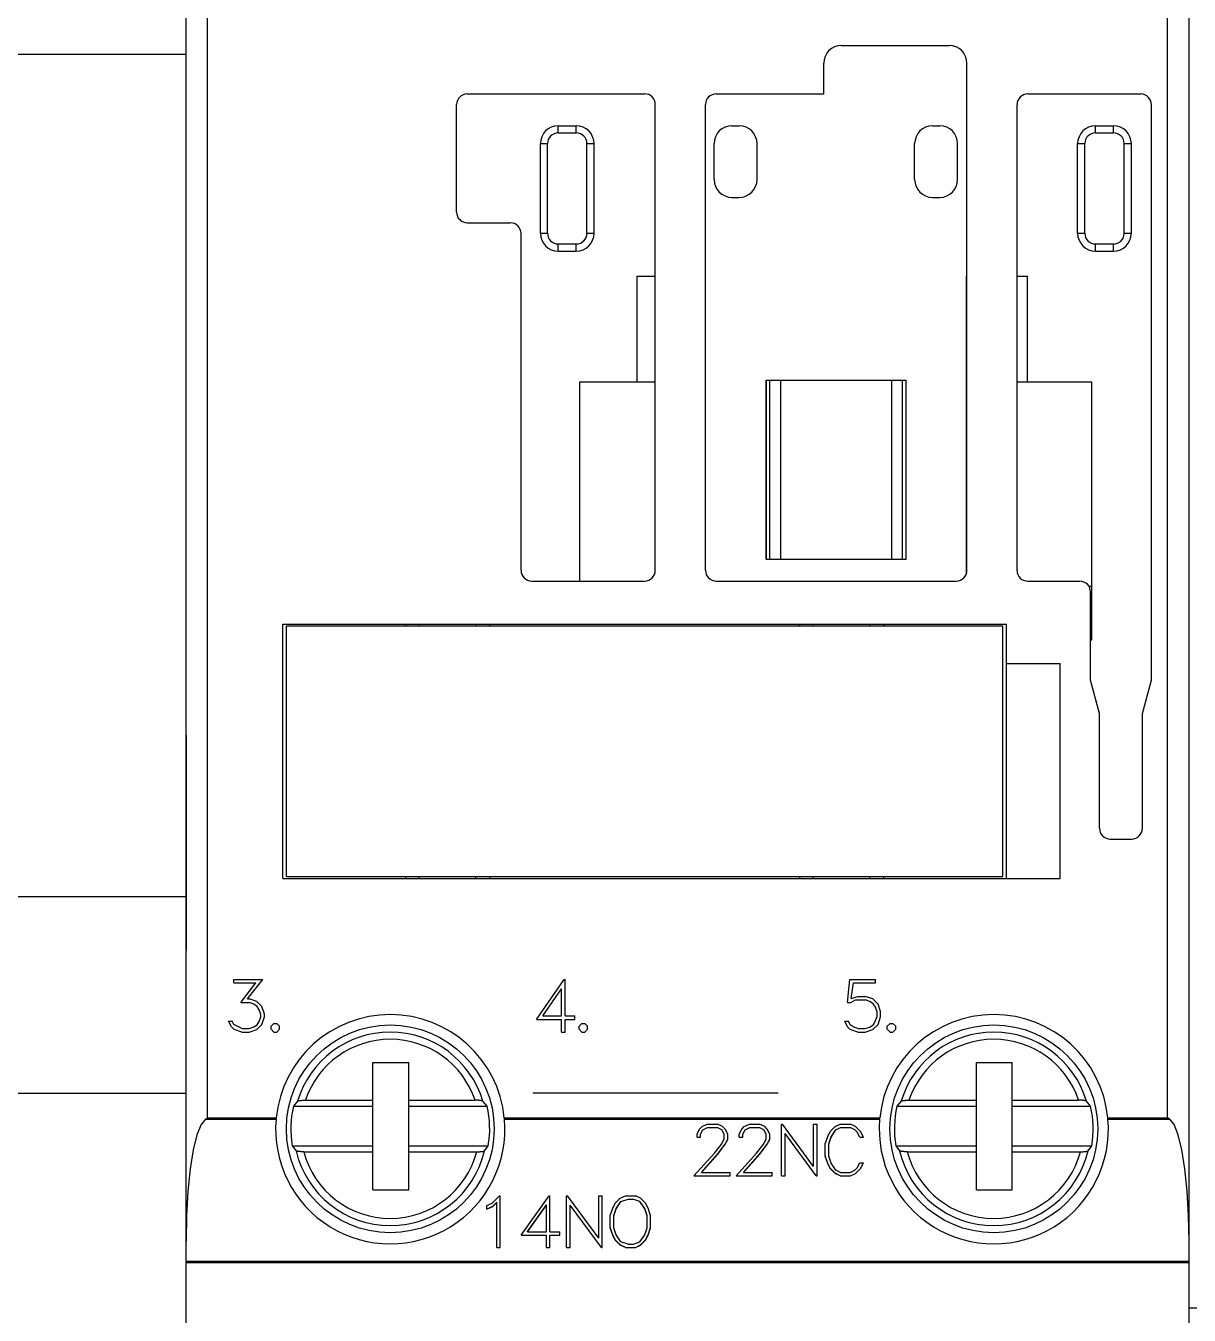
# Model space of a CAD drawing. Header units: millimetres. Extents: x -72 to 2978, y -1067 to 2817.
# Drawn here: x 1152.91 to 1185.39, y 1953.19 to 1989.19 of the extents above; entities that cross this region are included whole.
import ezdxf

# ---------------------------------------------------------------- set-up
doc = ezdxf.new("R2010")
doc.units = ezdxf.units.MM
doc.layers.add('10000_FRONT', color=7, linetype='Continuous')

msp = doc.modelspace()

# ---------------------------------------------------------------- linework, layer by layer
at = {"color": 6, "linetype": 'ByBlock'}
for p, q in [((1151.003, 1988.396), (1157.387, 1988.396)), ((1151.103, 1964.885), (1157.387, 1964.885)), ((1151.003, 1959.396), (1157.387, 1959.396))]:
    msp.add_line(p, q, dxfattribs=at)
for p, q in [((1157.387, 1969.385), (1157.387, 1963.385)), ((1173.912, 1959.396), (1167.063, 1959.396))]:
    msp.add_line(p, q)
at = {"layer": '10000_FRONT', "color": 7, "linetype": 'Continuous', "lineweight": 25}
for p, q in [((1185.387, 1950.086), (1185.387, 2004.686)), ((1157.387, 1949.906), (1157.387, 2003.886)), ((1157.987, 1958.701), (1157.987, 1996.07)), ((1184.787, 1958.701), (1184.787, 1996.07)), ((1175.687, 1988.638), (1178.687, 1988.638)), ((1175.187, 1987.286), (1175.187, 1988.138)), ((1179.187, 1973.986), (1179.187, 1988.138)), ((1165.237, 1987.285), (1170.187, 1987.286)), ((1172.187, 1987.286), (1175.187, 1987.286)), ((1180.887, 1987.283), (1184.037, 1987.283)), ((1164.937, 1983.986), (1164.937, 1986.985)), ((1170.487, 1973.986), (1170.487, 1986.986)), ((1171.887, 1973.986), (1171.887, 1986.986)), ((1180.587, 1973.983), (1180.587, 1986.983)), ((1184.337, 1970.919), (1184.337, 1986.983)), ((1167.777, 1986.396), (1168.277, 1986.396)), ((1167.777, 1986.196), (1167.777, 1986.396)), ((1168.277, 1986.196), (1168.277, 1986.396)), ((1172.627, 1986.396), (1172.827, 1986.396)), ((1178.227, 1986.396), (1178.427, 1986.396)), ((1182.777, 1986.396), (1183.277, 1986.396)), ((1182.777, 1986.196), (1182.777, 1986.396)), ((1183.277, 1986.196), (1183.277, 1986.396)), ((1167.777, 1986.196), (1168.277, 1986.196)), ((1182.777, 1986.196), (1183.277, 1986.196)), ((1167.277, 1985.896), (1167.477, 1985.896)), ((1167.277, 1983.396), (1167.277, 1985.896)), ((1167.477, 1983.396), (1167.477, 1985.896)), ((1168.577, 1985.896), (1168.777, 1985.896)), ((1168.577, 1983.396), (1168.577, 1985.896)), ((1168.777, 1983.396), (1168.777, 1985.896)), ((1172.127, 1984.896), (1172.127, 1985.896)), ((1173.327, 1984.896), (1173.327, 1985.896)), ((1177.727, 1984.896), (1177.727, 1985.896)), ((1178.927, 1984.896), (1178.927, 1985.896)), ((1182.277, 1985.896), (1182.477, 1985.896)), ((1182.277, 1983.396), (1182.277, 1985.896)), ((1182.477, 1983.396), (1182.477, 1985.896)), ((1183.577, 1985.896), (1183.777, 1985.896)), ((1183.577, 1983.396), (1183.577, 1985.896)), ((1183.777, 1983.396), (1183.777, 1985.896)), ((1172.627, 1984.396), (1172.827, 1984.396)), ((1178.227, 1984.396), (1178.427, 1984.396)), ((1165.237, 1983.686), (1166.437, 1983.686)), ((1166.737, 1973.986), (1166.737, 1983.386)), ((1167.277, 1983.396), (1167.477, 1983.396)), ((1168.577, 1983.396), (1168.777, 1983.396)), ((1182.277, 1983.396), (1182.477, 1983.396)), ((1183.577, 1983.396), (1183.777, 1983.396)), ((1167.777, 1983.096), (1168.277, 1983.096)), ((1167.777, 1982.896), (1167.777, 1983.096)), ((1167.777, 1982.896), (1168.277, 1982.896)), ((1168.277, 1982.896), (1168.277, 1983.096)), ((1182.777, 1983.096), (1183.277, 1983.096)), ((1182.777, 1982.896), (1182.777, 1983.096)), ((1182.777, 1982.896), (1183.277, 1982.896)), ((1183.277, 1982.896), (1183.277, 1983.096)), ((1169.977, 1982.196), (1170.487, 1982.196)), ((1169.977, 1979.246), (1169.977, 1982.196)), ((1179.177, 1982.196), (1179.187, 1982.196)), ((1179.177, 1973.909), (1179.177, 1982.196)), ((1180.587, 1982.196), (1180.877, 1982.196)), ((1180.877, 1979.246), (1180.877, 1982.196)), ((1168.377, 1979.246), (1170.487, 1979.246)), ((1168.377, 1973.686), (1168.377, 1979.246)), ((1173.584, 1979.296), (1177.488, 1979.296)), ((1173.584, 1974.296), (1173.584, 1979.296)), ((1173.587, 1974.296), (1173.587, 1979.296)), ((1173.687, 1974.296), (1173.687, 1979.296)), ((1173.987, 1974.296), (1173.987, 1979.296)), ((1177.087, 1974.296), (1177.087, 1979.296)), ((1177.387, 1974.296), (1177.387, 1979.296)), ((1177.487, 1974.296), (1177.487, 1979.296)), ((1177.488, 1974.296), (1177.488, 1979.296)), ((1179.177, 1979.246), (1179.187, 1979.246)), ((1180.587, 1979.246), (1180.877, 1979.246)), ((1180.877, 1979.246), (1182.677, 1979.246)), ((1182.677, 1972.046), (1182.677, 1979.246)), ((1173.584, 1974.296), (1177.488, 1974.296)), ((1167.037, 1973.686), (1170.187, 1973.686)), ((1172.187, 1973.686), (1178.887, 1973.686)), ((1180.887, 1973.683), (1182.337, 1973.683)), ((1182.59, 1973.546), (1182.677, 1973.546)), ((1182.637, 1970.919), (1182.637, 1973.383)), ((1160.087, 1972.486), (1180.287, 1972.486)), ((1160.087, 1965.386), (1160.087, 1972.486)), ((1160.187, 1972.436), (1180.187, 1972.436)), ((1160.187, 1965.436), (1160.187, 1972.436)), ((1163.895, 1972.436), (1163.895, 1972.486)), ((1165.479, 1972.436), (1165.479, 1972.486)), ((1174.895, 1972.436), (1174.895, 1972.486)), ((1176.479, 1972.436), (1176.479, 1972.486)), ((1180.187, 1965.436), (1180.187, 1972.436)), ((1180.287, 1965.386), (1180.287, 1972.486)), ((1182.637, 1972.046), (1182.677, 1972.046)), ((1180.287, 1971.386), (1181.787, 1971.386)), ((1181.787, 1965.386), (1181.787, 1971.386)), ((1182.887, 1969.986), (1182.637, 1970.919)), ((1184.087, 1969.986), (1184.337, 1970.919)), ((1182.887, 1966.786), (1182.887, 1969.986)), ((1184.087, 1966.786), (1184.087, 1969.986)), ((1183.187, 1966.486), (1183.787, 1966.486)), ((1160.087, 1965.386), (1181.787, 1965.386)), ((1160.187, 1965.436), (1180.187, 1965.436)), ((1163.895, 1965.386), (1163.895, 1965.436)), ((1165.479, 1965.386), (1165.479, 1965.436)), ((1174.895, 1965.386), (1174.895, 1965.436)), ((1176.479, 1965.386), (1176.479, 1965.436)), ((1158.72, 1962.569), (1159.528, 1962.569)), ((1158.72, 1962.471), (1158.72, 1962.569)), ((1158.72, 1962.471), (1159.336, 1962.471)), ((1158.911, 1961.921), (1159.336, 1962.471)), ((1159.097, 1962.021), (1159.528, 1962.569)), ((1167.166, 1961.449), (1167.944, 1962.569)), ((1167.344, 1961.547), (1167.869, 1962.303)), ((1167.869, 1961.547), (1167.869, 1962.303)), ((1167.944, 1962.569), (1167.967, 1962.569)), ((1167.967, 1961.547), (1167.967, 1962.569)), ((1175.851, 1961.926), (1175.922, 1962.569)), ((1175.922, 1962.569), (1176.638, 1962.569)), ((1175.956, 1962.032), (1176.019, 1962.471)), ((1176.019, 1962.471), (1176.638, 1962.471)), ((1176.638, 1962.471), (1176.638, 1962.569)), ((1158.911, 1961.921), (1159.146, 1961.921)), ((1159.097, 1962.021), (1159.15, 1962.021)), ((1159.277, 1961.876), (1159.146, 1961.921)), ((1159.362, 1961.95), (1159.15, 1962.021)), ((1159.505, 1961.807), (1159.362, 1961.95)), ((1175.851, 1961.926), (1175.941, 1961.926)), ((1175.941, 1961.926), (1176.077, 1961.995)), ((1175.956, 1962.032), (1176.141, 1962.093)), ((1176.077, 1961.995), (1176.346, 1961.995)), ((1176.141, 1962.093), (1176.35, 1962.093)), ((1176.477, 1961.949), (1176.346, 1961.995)), ((1176.562, 1962.023), (1176.35, 1962.093)), ((1176.569, 1961.888), (1176.477, 1961.949)), ((1176.705, 1961.879), (1176.562, 1962.023)), ((1159.369, 1961.815), (1159.277, 1961.876)), ((1159.431, 1961.722), (1159.369, 1961.815)), ((1159.476, 1961.591), (1159.431, 1961.722)), ((1159.476, 1961.527), (1159.476, 1961.591)), ((1159.575, 1961.596), (1159.505, 1961.807)), ((1159.575, 1961.523), (1159.575, 1961.596)), ((1167.344, 1961.547), (1167.869, 1961.547)), ((1167.967, 1961.547), (1168.242, 1961.547)), ((1168.242, 1961.449), (1168.242, 1961.547)), ((1176.631, 1961.795), (1176.569, 1961.888)), ((1176.676, 1961.663), (1176.631, 1961.795)), ((1176.676, 1961.529), (1176.676, 1961.663)), ((1176.775, 1961.667), (1176.705, 1961.879)), ((1176.775, 1961.524), (1176.775, 1961.667)), ((1158.654, 1961.241), (1158.574, 1961.402)), ((1158.574, 1961.402), (1158.677, 1961.402)), ((1158.729, 1961.168), (1158.654, 1961.241)), ((1158.724, 1961.307), (1158.677, 1961.402)), ((1158.946, 1961.197), (1158.724, 1961.307)), ((1158.946, 1961.197), (1159.146, 1961.197)), ((1159.146, 1961.197), (1159.277, 1961.243)), ((1159.277, 1961.243), (1159.369, 1961.303)), ((1159.362, 1961.169), (1159.505, 1961.312)), ((1159.369, 1961.303), (1159.431, 1961.395)), ((1159.431, 1961.395), (1159.476, 1961.527)), ((1159.505, 1961.312), (1159.575, 1961.523)), ((1159.76, 1961.258), (1159.839, 1961.337)), ((1159.76, 1961.177), (1159.76, 1961.258)), ((1159.839, 1961.337), (1159.919, 1961.337)), ((1159.998, 1961.258), (1159.919, 1961.337)), ((1159.998, 1961.177), (1159.998, 1961.258)), ((1167.166, 1961.449), (1167.869, 1961.449)), ((1167.869, 1961.099), (1167.869, 1961.449)), ((1167.967, 1961.449), (1168.242, 1961.449)), ((1167.967, 1961.099), (1167.967, 1961.449)), ((1168.36, 1961.258), (1168.439, 1961.337)), ((1168.36, 1961.177), (1168.36, 1961.258)), ((1168.439, 1961.337), (1168.519, 1961.337)), ((1168.598, 1961.258), (1168.519, 1961.337)), ((1168.598, 1961.177), (1168.598, 1961.258)), ((1175.854, 1961.241), (1175.774, 1961.402)), ((1175.774, 1961.402), (1175.877, 1961.402)), ((1175.929, 1961.168), (1175.854, 1961.241)), ((1175.931, 1961.295), (1175.877, 1961.402)), ((1176.013, 1961.243), (1175.931, 1961.295)), ((1176.144, 1961.197), (1176.013, 1961.243)), ((1176.144, 1961.197), (1176.346, 1961.197)), ((1176.346, 1961.197), (1176.472, 1961.238)), ((1176.472, 1961.238), (1176.577, 1961.313)), ((1176.562, 1961.17), (1176.705, 1961.313)), ((1176.577, 1961.313), (1176.616, 1961.373)), ((1176.616, 1961.373), (1176.676, 1961.529)), ((1176.705, 1961.313), (1176.775, 1961.524)), ((1176.96, 1961.258), (1177.039, 1961.337)), ((1176.96, 1961.177), (1176.96, 1961.258)), ((1177.039, 1961.337), (1177.119, 1961.337)), ((1177.198, 1961.258), (1177.119, 1961.337)), ((1177.198, 1961.177), (1177.198, 1961.258)), ((1158.941, 1961.099), (1158.729, 1961.168)), ((1158.941, 1961.099), (1159.15, 1961.099)), ((1159.15, 1961.099), (1159.362, 1961.169)), ((1159.839, 1961.099), (1159.76, 1961.177)), ((1159.839, 1961.099), (1159.919, 1961.099)), ((1159.919, 1961.099), (1159.998, 1961.177)), ((1167.869, 1961.099), (1167.967, 1961.099)), ((1168.439, 1961.099), (1168.36, 1961.177)), ((1168.439, 1961.099), (1168.519, 1961.099)), ((1168.519, 1961.099), (1168.598, 1961.177)), ((1176.141, 1961.099), (1175.929, 1961.168)), ((1176.141, 1961.099), (1176.35, 1961.099)), ((1176.35, 1961.099), (1176.562, 1961.17)), ((1177.039, 1961.099), (1176.96, 1961.177)), ((1177.039, 1961.099), (1177.119, 1961.099)), ((1177.119, 1961.099), (1177.198, 1961.177)), ((1162.602, 1960.246), (1163.602, 1960.246)), ((1162.602, 1959.196), (1162.602, 1960.246)), ((1163.602, 1959.196), (1163.602, 1960.246)), ((1179.452, 1960.246), (1180.452, 1960.246)), ((1179.452, 1959.196), (1179.452, 1960.246)), ((1180.452, 1959.196), (1180.452, 1960.246)), ((1160.5, 1959.167), (1160.384, 1959.026)), ((1160.5, 1959.167), (1160.503, 1959.169)), ((1160.503, 1959.169), (1160.507, 1959.172)), ((1160.507, 1959.172), (1160.512, 1959.174)), ((1160.512, 1959.174), (1160.519, 1959.177)), ((1160.519, 1959.177), (1160.526, 1959.179)), ((1160.526, 1959.179), (1160.535, 1959.181)), ((1160.535, 1959.181), (1160.545, 1959.183)), ((1160.545, 1959.183), (1160.556, 1959.185)), ((1160.556, 1959.185), (1160.568, 1959.187)), ((1160.568, 1959.187), (1160.58, 1959.188)), ((1160.58, 1959.188), (1160.594, 1959.19)), ((1160.594, 1959.19), (1160.608, 1959.191)), ((1160.608, 1959.191), (1160.623, 1959.192)), ((1160.623, 1959.192), (1160.638, 1959.193)), ((1160.638, 1959.193), (1160.653, 1959.194)), ((1160.653, 1959.194), (1160.669, 1959.195)), ((1160.669, 1959.195), (1160.686, 1959.195)), ((1160.686, 1959.195), (1160.703, 1959.195)), ((1160.703, 1959.195), (1160.719, 1959.196)), ((1160.719, 1959.196), (1162.602, 1959.196)), ((1162.602, 1959.026), (1162.602, 1959.196)), ((1163.602, 1959.196), (1165.456, 1959.196)), ((1163.602, 1959.026), (1163.602, 1959.196)), ((1165.469, 1959.196), (1165.456, 1959.196)), ((1165.483, 1959.195), (1165.469, 1959.196)), ((1165.497, 1959.195), (1165.483, 1959.195)), ((1165.51, 1959.195), (1165.497, 1959.195)), ((1165.524, 1959.194), (1165.51, 1959.195)), ((1165.536, 1959.193), (1165.524, 1959.194)), ((1165.548, 1959.192), (1165.536, 1959.193)), ((1165.561, 1959.192), (1165.548, 1959.192)), ((1165.573, 1959.19), (1165.561, 1959.192)), ((1165.585, 1959.189), (1165.573, 1959.19)), ((1165.596, 1959.188), (1165.585, 1959.189)), ((1165.606, 1959.187), (1165.596, 1959.188)), ((1165.615, 1959.185), (1165.606, 1959.187)), ((1165.625, 1959.184), (1165.615, 1959.185)), ((1165.633, 1959.182), (1165.625, 1959.184)), ((1165.642, 1959.18), (1165.633, 1959.182)), ((1165.649, 1959.179), (1165.642, 1959.18)), ((1165.655, 1959.177), (1165.649, 1959.179)), ((1165.661, 1959.175), (1165.655, 1959.177)), ((1165.665, 1959.173), (1165.661, 1959.175)), ((1165.669, 1959.171), (1165.665, 1959.173)), ((1165.673, 1959.169), (1165.669, 1959.171)), ((1165.675, 1959.167), (1165.673, 1959.169)), ((1165.791, 1959.026), (1165.675, 1959.167)), ((1177.35, 1959.167), (1177.234, 1959.026)), ((1177.35, 1959.167), (1177.353, 1959.169)), ((1177.353, 1959.169), (1177.357, 1959.172)), ((1177.357, 1959.172), (1177.362, 1959.174)), ((1177.362, 1959.174), (1177.369, 1959.177)), ((1177.369, 1959.177), (1177.376, 1959.179)), ((1177.376, 1959.179), (1177.385, 1959.181)), ((1177.385, 1959.181), (1177.395, 1959.183)), ((1177.395, 1959.183), (1177.406, 1959.185)), ((1177.406, 1959.185), (1177.418, 1959.187)), ((1177.418, 1959.187), (1177.43, 1959.188)), ((1177.43, 1959.188), (1177.444, 1959.19)), ((1177.444, 1959.19), (1177.458, 1959.191)), ((1177.458, 1959.191), (1177.473, 1959.192)), ((1177.473, 1959.192), (1177.488, 1959.193)), ((1177.488, 1959.193), (1177.503, 1959.194)), ((1177.503, 1959.194), (1177.519, 1959.195)), ((1177.519, 1959.195), (1177.536, 1959.195)), ((1177.536, 1959.195), (1177.553, 1959.195)), ((1177.553, 1959.195), (1177.569, 1959.196)), ((1177.569, 1959.196), (1179.452, 1959.196)), ((1179.452, 1959.026), (1179.452, 1959.196)), ((1180.452, 1959.196), (1182.306, 1959.196)), ((1180.452, 1959.026), (1180.452, 1959.196)), ((1182.319, 1959.196), (1182.306, 1959.196)), ((1182.333, 1959.195), (1182.319, 1959.196)), ((1182.347, 1959.195), (1182.333, 1959.195)), ((1182.36, 1959.195), (1182.347, 1959.195)), ((1182.374, 1959.194), (1182.36, 1959.195)), ((1182.386, 1959.193), (1182.374, 1959.194)), ((1182.398, 1959.192), (1182.386, 1959.193)), ((1182.411, 1959.192), (1182.398, 1959.192)), ((1182.423, 1959.19), (1182.411, 1959.192)), ((1182.435, 1959.189), (1182.423, 1959.19)), ((1182.446, 1959.188), (1182.435, 1959.189)), ((1182.456, 1959.187), (1182.446, 1959.188)), ((1182.465, 1959.185), (1182.456, 1959.187)), ((1182.475, 1959.184), (1182.465, 1959.185)), ((1182.483, 1959.182), (1182.475, 1959.184)), ((1182.492, 1959.18), (1182.483, 1959.182)), ((1182.499, 1959.179), (1182.492, 1959.18)), ((1182.505, 1959.177), (1182.499, 1959.179)), ((1182.511, 1959.175), (1182.505, 1959.177)), ((1182.515, 1959.173), (1182.511, 1959.175)), ((1182.519, 1959.171), (1182.515, 1959.173)), ((1182.523, 1959.169), (1182.519, 1959.171)), ((1182.525, 1959.167), (1182.523, 1959.169)), ((1182.641, 1959.026), (1182.525, 1959.167)), ((1157.927, 1958.667), (1157.936, 1958.672)), ((1157.927, 1958.667), (1159.9, 1958.667)), ((1157.936, 1958.672), (1157.945, 1958.677)), ((1157.945, 1958.677), (1157.953, 1958.682)), ((1157.953, 1958.682), (1157.962, 1958.687)), ((1157.962, 1958.687), (1157.97, 1958.692)), ((1157.97, 1958.692), (1157.979, 1958.697)), ((1157.979, 1958.697), (1157.987, 1958.701)), ((1157.987, 1958.701), (1159.903, 1958.701)), ((1159.9, 1958.672), (1159.901, 1958.677)), ((1159.9, 1958.667), (1159.9, 1958.672)), ((1159.901, 1958.682), (1159.902, 1958.687)), ((1159.901, 1958.677), (1159.901, 1958.682)), ((1159.902, 1958.692), (1159.903, 1958.697)), ((1159.902, 1958.687), (1159.902, 1958.692)), ((1159.903, 1958.697), (1159.903, 1958.701)), ((1160.384, 1959.026), (1162.602, 1959.026)), ((1162.602, 1957.926), (1162.602, 1959.026)), ((1163.602, 1959.026), (1165.791, 1959.026)), ((1163.602, 1957.926), (1163.602, 1959.026)), ((1166.272, 1958.697), (1166.272, 1958.701)), ((1166.272, 1958.701), (1176.753, 1958.701)), ((1166.273, 1958.692), (1166.272, 1958.697)), ((1166.273, 1958.687), (1166.273, 1958.692)), ((1166.274, 1958.682), (1166.273, 1958.687)), ((1166.274, 1958.677), (1166.274, 1958.682)), ((1166.275, 1958.672), (1166.274, 1958.677)), ((1166.275, 1958.667), (1166.275, 1958.672)), ((1166.275, 1958.667), (1176.75, 1958.667)), ((1176.75, 1958.672), (1176.751, 1958.677)), ((1176.75, 1958.667), (1176.75, 1958.672)), ((1176.751, 1958.682), (1176.752, 1958.687)), ((1176.751, 1958.677), (1176.751, 1958.682)), ((1176.752, 1958.692), (1176.753, 1958.697)), ((1176.752, 1958.687), (1176.752, 1958.692)), ((1176.753, 1958.697), (1176.753, 1958.701)), ((1177.234, 1959.026), (1179.452, 1959.026)), ((1179.452, 1957.926), (1179.452, 1959.026)), ((1180.452, 1959.026), (1182.641, 1959.026)), ((1180.452, 1957.926), (1180.452, 1959.026)), ((1183.122, 1958.697), (1183.122, 1958.701)), ((1183.122, 1958.701), (1184.787, 1958.701)), ((1183.123, 1958.692), (1183.122, 1958.697)), ((1183.123, 1958.687), (1183.123, 1958.692)), ((1183.124, 1958.682), (1183.123, 1958.687)), ((1183.124, 1958.677), (1183.124, 1958.682)), ((1183.125, 1958.672), (1183.124, 1958.677)), ((1183.125, 1958.667), (1183.125, 1958.672)), ((1183.125, 1958.667), (1184.847, 1958.667)), ((1184.796, 1958.697), (1184.787, 1958.701)), ((1184.804, 1958.692), (1184.796, 1958.697)), ((1184.813, 1958.687), (1184.804, 1958.692)), ((1184.821, 1958.682), (1184.813, 1958.687)), ((1184.83, 1958.677), (1184.821, 1958.682)), ((1184.839, 1958.672), (1184.83, 1958.677)), ((1184.847, 1958.667), (1184.839, 1958.672)), ((1171.652, 1958.247), (1171.722, 1958.389)), ((1171.722, 1958.389), (1171.795, 1958.459)), ((1171.752, 1958.245), (1171.817, 1958.372)), ((1171.752, 1958.24), (1171.817, 1958.367)), ((1171.795, 1958.459), (1171.939, 1958.528)), ((1171.817, 1958.372), (1171.946, 1958.437)), ((1171.817, 1958.367), (1171.946, 1958.431)), ((1171.817, 1958.367), (1171.817, 1958.372)), ((1171.939, 1958.528), (1172.221, 1958.528)), ((1171.946, 1958.437), (1172.212, 1958.437)), ((1171.946, 1958.431), (1171.946, 1958.437)), ((1171.946, 1958.431), (1172.212, 1958.431)), ((1172.342, 1958.373), (1172.212, 1958.437)), ((1172.212, 1958.431), (1172.212, 1958.437)), ((1172.342, 1958.367), (1172.212, 1958.431)), ((1172.364, 1958.458), (1172.221, 1958.528)), ((1172.407, 1958.245), (1172.342, 1958.373)), ((1172.342, 1958.367), (1172.342, 1958.373)), ((1172.407, 1958.24), (1172.342, 1958.367)), ((1172.436, 1958.387), (1172.364, 1958.458)), ((1172.507, 1958.246), (1172.436, 1958.387)), ((1172.83, 1958.247), (1172.9, 1958.389)), ((1172.9, 1958.389), (1172.972, 1958.459)), ((1172.929, 1958.245), (1172.994, 1958.372)), ((1172.929, 1958.24), (1172.994, 1958.367)), ((1172.972, 1958.459), (1173.116, 1958.528)), ((1172.994, 1958.372), (1173.124, 1958.437)), ((1172.994, 1958.367), (1173.124, 1958.431)), ((1172.994, 1958.367), (1172.994, 1958.372)), ((1173.116, 1958.528), (1173.398, 1958.528)), ((1173.124, 1958.437), (1173.39, 1958.437)), ((1173.124, 1958.431), (1173.124, 1958.437)), ((1173.124, 1958.431), (1173.39, 1958.431)), ((1173.52, 1958.373), (1173.39, 1958.437)), ((1173.39, 1958.431), (1173.39, 1958.437)), ((1173.52, 1958.367), (1173.39, 1958.431)), ((1173.541, 1958.458), (1173.398, 1958.528)), ((1173.584, 1958.245), (1173.52, 1958.373)), ((1173.52, 1958.367), (1173.52, 1958.373)), ((1173.584, 1958.24), (1173.52, 1958.367)), ((1173.614, 1958.387), (1173.541, 1958.458)), ((1173.684, 1958.246), (1173.614, 1958.387)), ((1174.011, 1958.528), (1174.034, 1958.528)), ((1174.011, 1957.08), (1174.011, 1958.528)), ((1174.906, 1957.344), (1174.034, 1958.528)), ((1174.906, 1958.528), (1175.004, 1958.528)), ((1174.906, 1957.344), (1174.906, 1958.528)), ((1175.004, 1957.08), (1175.004, 1958.528)), ((1175.3, 1958.18), (1175.367, 1958.319)), ((1175.367, 1958.319), (1175.509, 1958.458)), ((1175.395, 1958.173), (1175.528, 1958.372)), ((1175.395, 1958.168), (1175.528, 1958.367)), ((1175.509, 1958.458), (1175.651, 1958.528)), ((1175.528, 1958.372), (1175.66, 1958.437)), ((1175.528, 1958.367), (1175.66, 1958.431)), ((1175.528, 1958.367), (1175.528, 1958.372)), ((1175.651, 1958.528), (1175.934, 1958.528)), ((1175.66, 1958.437), (1175.926, 1958.437)), ((1175.66, 1958.431), (1175.66, 1958.437)), ((1175.66, 1958.431), (1175.926, 1958.431)), ((1176.057, 1958.371), (1175.926, 1958.437)), ((1175.926, 1958.431), (1175.926, 1958.437)), ((1176.057, 1958.365), (1175.926, 1958.431)), ((1176.077, 1958.459), (1175.934, 1958.528)), ((1176.122, 1958.307), (1176.057, 1958.371)), ((1176.057, 1958.365), (1176.057, 1958.371)), ((1176.122, 1958.301), (1176.057, 1958.365)), ((1176.218, 1958.321), (1176.077, 1958.459)), ((1176.298, 1958.16), (1176.218, 1958.321)), ((1171.652, 1958.16), (1171.652, 1958.247)), ((1171.652, 1958.166), (1171.752, 1958.166)), ((1171.652, 1958.16), (1171.752, 1958.16)), ((1171.752, 1958.16), (1171.752, 1958.245)), ((1172.137, 1957.713), (1172.341, 1957.98)), ((1172.229, 1957.697), (1172.436, 1957.97)), ((1172.229, 1957.691), (1172.436, 1957.964)), ((1172.341, 1957.98), (1172.407, 1958.113)), ((1172.407, 1958.113), (1172.407, 1958.245)), ((1172.436, 1957.97), (1172.507, 1958.108)), ((1172.436, 1957.964), (1172.507, 1958.102)), ((1172.436, 1957.964), (1172.436, 1957.97)), ((1172.507, 1958.102), (1172.507, 1958.246)), ((1172.83, 1958.16), (1172.83, 1958.247)), ((1172.83, 1958.166), (1172.929, 1958.166)), ((1172.83, 1958.16), (1172.929, 1958.16)), ((1172.929, 1958.16), (1172.929, 1958.245)), ((1173.314, 1957.713), (1173.518, 1957.98)), ((1173.406, 1957.697), (1173.614, 1957.97)), ((1173.406, 1957.691), (1173.614, 1957.964)), ((1173.518, 1957.98), (1173.584, 1958.113)), ((1173.584, 1958.113), (1173.584, 1958.245)), ((1173.614, 1957.97), (1173.684, 1958.108)), ((1173.614, 1957.964), (1173.684, 1958.102)), ((1173.614, 1957.964), (1173.614, 1957.97)), ((1173.684, 1958.102), (1173.684, 1958.246)), ((1174.98, 1957.085), (1174.109, 1958.268)), ((1174.109, 1957.08), (1174.109, 1958.268)), ((1174.98, 1957.08), (1174.109, 1958.263)), ((1175.23, 1957.974), (1175.3, 1958.18)), ((1175.23, 1957.633), (1175.23, 1957.974)), ((1175.328, 1957.976), (1175.395, 1958.173)), ((1175.328, 1957.971), (1175.395, 1958.168)), ((1175.328, 1957.637), (1175.328, 1957.976)), ((1175.395, 1958.168), (1175.395, 1958.173)), ((1176.195, 1958.166), (1176.122, 1958.307)), ((1176.122, 1958.301), (1176.122, 1958.307)), ((1176.195, 1958.16), (1176.122, 1958.301)), ((1176.195, 1958.166), (1176.295, 1958.166)), ((1176.195, 1958.16), (1176.195, 1958.166)), ((1176.195, 1958.16), (1176.298, 1958.16)), ((1160.352, 1957.926), (1162.602, 1957.926)), ((1160.352, 1957.926), (1160.457, 1957.784)), ((1160.46, 1957.782), (1160.458, 1957.784)), ((1160.463, 1957.78), (1160.46, 1957.782)), ((1160.466, 1957.778), (1160.463, 1957.78)), ((1160.471, 1957.776), (1160.466, 1957.778)), ((1160.476, 1957.774), (1160.471, 1957.776)), ((1160.482, 1957.773), (1160.476, 1957.774)), ((1160.489, 1957.771), (1160.482, 1957.773)), ((1160.497, 1957.769), (1160.489, 1957.771)), ((1160.505, 1957.767), (1160.497, 1957.769)), ((1160.514, 1957.766), (1160.505, 1957.767)), ((1160.523, 1957.764), (1160.514, 1957.766)), ((1160.533, 1957.763), (1160.523, 1957.764)), ((1160.544, 1957.762), (1160.533, 1957.763)), ((1160.556, 1957.761), (1160.544, 1957.762)), ((1160.568, 1957.76), (1160.556, 1957.761)), ((1160.58, 1957.759), (1160.568, 1957.76)), ((1160.592, 1957.758), (1160.58, 1957.759)), ((1160.604, 1957.757), (1160.592, 1957.758)), ((1160.617, 1957.757), (1160.604, 1957.757)), ((1160.63, 1957.756), (1160.617, 1957.757)), ((1160.644, 1957.756), (1160.63, 1957.756)), ((1160.658, 1957.756), (1160.644, 1957.756)), ((1160.671, 1957.756), (1160.658, 1957.756)), ((1160.671, 1957.756), (1162.602, 1957.756)), ((1162.602, 1957.756), (1162.602, 1957.926)), ((1162.602, 1956.696), (1162.602, 1957.756)), ((1163.602, 1957.926), (1165.823, 1957.926)), ((1163.602, 1957.756), (1163.602, 1957.926)), ((1163.602, 1957.756), (1165.504, 1957.756)), ((1163.602, 1956.696), (1163.602, 1957.756)), ((1165.504, 1957.756), (1165.52, 1957.756)), ((1165.52, 1957.756), (1165.536, 1957.756)), ((1165.536, 1957.756), (1165.553, 1957.756)), ((1165.553, 1957.756), (1165.569, 1957.757)), ((1165.569, 1957.757), (1165.584, 1957.758)), ((1165.584, 1957.758), (1165.598, 1957.759)), ((1165.598, 1957.759), (1165.613, 1957.76)), ((1165.613, 1957.76), (1165.627, 1957.762)), ((1165.627, 1957.762), (1165.64, 1957.763)), ((1165.64, 1957.763), (1165.652, 1957.765)), ((1165.652, 1957.765), (1165.663, 1957.766)), ((1165.663, 1957.766), (1165.674, 1957.768)), ((1165.674, 1957.768), (1165.684, 1957.77)), ((1165.684, 1957.77), (1165.692, 1957.773)), ((1165.692, 1957.773), (1165.7, 1957.775)), ((1165.7, 1957.775), (1165.706, 1957.777)), ((1165.706, 1957.777), (1165.711, 1957.779)), ((1165.711, 1957.779), (1165.715, 1957.782)), ((1165.715, 1957.782), (1165.717, 1957.784)), ((1165.717, 1957.784), (1165.823, 1957.926)), ((1171.564, 1957.08), (1172.137, 1957.713)), ((1171.772, 1957.182), (1172.229, 1957.697)), ((1171.772, 1957.176), (1172.229, 1957.691)), ((1172.229, 1957.691), (1172.229, 1957.697)), ((1172.742, 1957.08), (1173.314, 1957.713)), ((1172.949, 1957.182), (1173.406, 1957.697)), ((1172.949, 1957.176), (1173.406, 1957.691)), ((1173.406, 1957.691), (1173.406, 1957.697)), ((1175.3, 1957.433), (1175.23, 1957.639)), ((1175.3, 1957.427), (1175.23, 1957.633)), ((1175.395, 1957.439), (1175.328, 1957.637)), ((1177.202, 1957.926), (1179.452, 1957.926)), ((1177.202, 1957.926), (1177.307, 1957.784)), ((1177.31, 1957.782), (1177.308, 1957.784)), ((1177.313, 1957.78), (1177.31, 1957.782)), ((1177.316, 1957.778), (1177.313, 1957.78)), ((1177.321, 1957.776), (1177.316, 1957.778)), ((1177.326, 1957.774), (1177.321, 1957.776)), ((1177.332, 1957.773), (1177.326, 1957.774)), ((1177.339, 1957.771), (1177.332, 1957.773)), ((1177.347, 1957.769), (1177.339, 1957.771)), ((1177.355, 1957.767), (1177.347, 1957.769)), ((1177.364, 1957.766), (1177.355, 1957.767)), ((1177.373, 1957.764), (1177.364, 1957.766)), ((1177.383, 1957.763), (1177.373, 1957.764)), ((1177.394, 1957.762), (1177.383, 1957.763)), ((1177.406, 1957.761), (1177.394, 1957.762)), ((1177.418, 1957.76), (1177.406, 1957.761)), ((1177.43, 1957.759), (1177.418, 1957.76)), ((1177.442, 1957.758), (1177.43, 1957.759)), ((1177.454, 1957.757), (1177.442, 1957.758)), ((1177.467, 1957.757), (1177.454, 1957.757)), ((1177.48, 1957.756), (1177.467, 1957.757)), ((1177.494, 1957.756), (1177.48, 1957.756)), ((1177.508, 1957.756), (1177.494, 1957.756)), ((1177.521, 1957.756), (1177.508, 1957.756)), ((1177.521, 1957.756), (1179.452, 1957.756)), ((1179.452, 1957.756), (1179.452, 1957.926)), ((1179.452, 1956.696), (1179.452, 1957.756)), ((1180.452, 1957.926), (1182.673, 1957.926)), ((1180.452, 1957.756), (1180.452, 1957.926)), ((1180.452, 1957.756), (1182.354, 1957.756)), ((1180.452, 1956.696), (1180.452, 1957.756)), ((1182.354, 1957.756), (1182.37, 1957.756)), ((1182.37, 1957.756), (1182.386, 1957.756)), ((1182.386, 1957.756), (1182.403, 1957.756)), ((1182.403, 1957.756), (1182.419, 1957.757)), ((1182.419, 1957.757), (1182.434, 1957.758)), ((1182.434, 1957.758), (1182.448, 1957.759)), ((1182.448, 1957.759), (1182.463, 1957.76)), ((1182.463, 1957.76), (1182.477, 1957.762)), ((1182.477, 1957.762), (1182.49, 1957.763)), ((1182.49, 1957.763), (1182.502, 1957.765)), ((1182.502, 1957.765), (1182.513, 1957.766)), ((1182.513, 1957.766), (1182.524, 1957.768)), ((1182.524, 1957.768), (1182.534, 1957.77)), ((1182.534, 1957.77), (1182.542, 1957.773)), ((1182.542, 1957.773), (1182.55, 1957.775)), ((1182.55, 1957.775), (1182.556, 1957.777)), ((1182.556, 1957.777), (1182.561, 1957.779)), ((1182.561, 1957.779), (1182.565, 1957.782)), ((1182.565, 1957.782), (1182.567, 1957.784)), ((1182.567, 1957.784), (1182.673, 1957.926)), ((1175.367, 1957.294), (1175.3, 1957.433)), ((1175.3, 1957.427), (1175.3, 1957.433)), ((1175.367, 1957.288), (1175.3, 1957.427)), ((1175.509, 1957.155), (1175.367, 1957.294)), ((1175.367, 1957.288), (1175.367, 1957.294)), ((1175.509, 1957.149), (1175.367, 1957.288)), ((1175.528, 1957.24), (1175.395, 1957.439)), ((1175.66, 1957.176), (1175.528, 1957.24)), ((1175.926, 1957.176), (1176.057, 1957.242)), ((1176.057, 1957.242), (1176.122, 1957.306)), ((1176.077, 1957.154), (1176.218, 1957.292)), ((1176.077, 1957.148), (1176.218, 1957.286)), ((1176.122, 1957.306), (1176.195, 1957.447)), ((1176.195, 1957.447), (1176.298, 1957.447)), ((1176.218, 1957.292), (1176.295, 1957.447)), ((1176.218, 1957.286), (1176.298, 1957.447)), ((1176.218, 1957.286), (1176.218, 1957.292)), ((1171.564, 1957.08), (1172.575, 1957.08)), ((1171.57, 1957.085), (1172.575, 1957.085)), ((1171.772, 1957.176), (1171.772, 1957.182)), ((1171.772, 1957.176), (1172.575, 1957.176)), ((1172.575, 1957.08), (1172.575, 1957.176)), ((1172.742, 1957.08), (1173.752, 1957.08)), ((1172.747, 1957.085), (1173.752, 1957.085)), ((1172.949, 1957.176), (1172.949, 1957.182)), ((1172.949, 1957.176), (1173.752, 1957.176)), ((1173.752, 1957.08), (1173.752, 1957.176)), ((1174.011, 1957.085), (1174.109, 1957.085)), ((1174.011, 1957.08), (1174.109, 1957.08)), ((1174.98, 1957.085), (1175.004, 1957.085)), ((1174.98, 1957.08), (1174.98, 1957.085)), ((1174.98, 1957.08), (1175.004, 1957.08)), ((1175.651, 1957.085), (1175.509, 1957.155)), ((1175.509, 1957.149), (1175.509, 1957.155)), ((1175.651, 1957.08), (1175.509, 1957.149)), ((1175.651, 1957.085), (1175.934, 1957.085)), ((1175.651, 1957.08), (1175.651, 1957.085)), ((1175.651, 1957.08), (1175.934, 1957.08)), ((1175.66, 1957.176), (1175.926, 1957.176)), ((1175.934, 1957.085), (1176.077, 1957.154)), ((1175.934, 1957.08), (1176.077, 1957.148)), ((1175.934, 1957.08), (1175.934, 1957.085)), ((1176.077, 1957.148), (1176.077, 1957.154)), ((1162.602, 1956.696), (1163.602, 1956.696)), ((1165.93, 1956.323), (1166.138, 1956.528)), ((1166.138, 1956.528), (1166.159, 1956.528)), ((1166.159, 1955.08), (1166.159, 1956.528)), ((1166.743, 1955.424), (1167.521, 1956.528)), ((1167.521, 1956.528), (1167.545, 1956.528)), ((1167.545, 1955.521), (1167.545, 1956.528)), ((1168.011, 1956.528), (1168.034, 1956.528)), ((1168.011, 1955.08), (1168.011, 1956.528)), ((1168.906, 1955.344), (1168.034, 1956.528)), ((1168.906, 1956.528), (1169.004, 1956.528)), ((1168.906, 1955.344), (1168.906, 1956.528)), ((1169.004, 1955.08), (1169.004, 1956.528)), ((1169.51, 1956.458), (1169.652, 1956.528)), ((1169.652, 1956.528), (1169.934, 1956.528)), ((1170.077, 1956.458), (1169.934, 1956.528)), ((1179.452, 1956.696), (1180.452, 1956.696)), ((1165.786, 1956.252), (1165.93, 1956.323)), ((1165.786, 1956.15), (1165.786, 1956.252)), ((1165.786, 1956.156), (1165.949, 1956.235)), ((1165.786, 1956.15), (1165.949, 1956.229)), ((1165.949, 1956.235), (1166.061, 1956.346)), ((1165.949, 1956.229), (1166.061, 1956.34)), ((1165.949, 1956.229), (1165.949, 1956.235)), ((1166.061, 1956.34), (1166.061, 1956.346)), ((1166.061, 1955.08), (1166.061, 1956.34)), ((1166.921, 1955.527), (1167.447, 1956.271)), ((1166.921, 1955.521), (1167.447, 1956.266)), ((1167.447, 1956.266), (1167.447, 1956.271)), ((1167.447, 1955.521), (1167.447, 1956.266)), ((1168.98, 1955.085), (1168.109, 1956.268)), ((1168.109, 1956.263), (1168.109, 1956.268)), ((1168.98, 1955.08), (1168.109, 1956.263)), ((1168.109, 1955.08), (1168.109, 1956.263)), ((1169.23, 1955.974), (1169.301, 1956.18)), ((1169.301, 1956.18), (1169.368, 1956.319)), ((1169.328, 1955.976), (1169.395, 1956.173)), ((1169.328, 1955.97), (1169.395, 1956.167)), ((1169.368, 1956.319), (1169.51, 1956.458)), ((1169.395, 1956.173), (1169.528, 1956.37)), ((1169.395, 1956.167), (1169.528, 1956.364)), ((1169.395, 1956.167), (1169.395, 1956.173)), ((1169.528, 1956.37), (1169.727, 1956.436)), ((1169.528, 1956.364), (1169.727, 1956.43)), ((1169.528, 1956.364), (1169.528, 1956.37)), ((1169.727, 1956.436), (1169.86, 1956.436)), ((1169.727, 1956.43), (1169.727, 1956.436)), ((1169.727, 1956.43), (1169.86, 1956.43)), ((1170.058, 1956.37), (1169.86, 1956.436)), ((1169.86, 1956.43), (1169.86, 1956.436)), ((1170.058, 1956.364), (1169.86, 1956.43)), ((1170.193, 1956.173), (1170.058, 1956.37)), ((1170.058, 1956.364), (1170.058, 1956.37)), ((1170.193, 1956.167), (1170.058, 1956.364)), ((1170.217, 1956.319), (1170.077, 1956.458)), ((1170.259, 1955.976), (1170.193, 1956.173)), ((1170.193, 1956.167), (1170.193, 1956.173)), ((1170.259, 1955.97), (1170.193, 1956.167)), ((1170.286, 1956.18), (1170.217, 1956.319)), ((1170.357, 1955.974), (1170.286, 1956.18)), ((1169.23, 1955.633), (1169.23, 1955.974)), ((1169.328, 1955.636), (1169.328, 1955.976)), ((1170.259, 1955.636), (1170.259, 1955.976)), ((1170.357, 1955.633), (1170.357, 1955.974)), ((1166.747, 1955.43), (1167.447, 1955.43)), ((1166.921, 1955.521), (1166.921, 1955.527)), ((1166.921, 1955.521), (1167.447, 1955.521)), ((1167.447, 1955.08), (1167.447, 1955.43)), ((1167.545, 1955.521), (1167.819, 1955.521)), ((1167.545, 1955.43), (1167.819, 1955.43)), ((1167.545, 1955.424), (1167.545, 1955.43)), ((1167.819, 1955.424), (1167.819, 1955.521)), ((1169.301, 1955.433), (1169.23, 1955.639)), ((1169.301, 1955.427), (1169.23, 1955.633)), ((1169.368, 1955.294), (1169.301, 1955.433)), ((1169.301, 1955.427), (1169.301, 1955.433)), ((1169.395, 1955.439), (1169.328, 1955.636)), ((1169.528, 1955.242), (1169.395, 1955.439)), ((1170.058, 1955.242), (1170.193, 1955.439)), ((1170.193, 1955.439), (1170.259, 1955.636)), ((1170.217, 1955.294), (1170.286, 1955.433)), ((1170.286, 1955.433), (1170.357, 1955.639)), ((1170.286, 1955.427), (1170.357, 1955.633)), ((1170.286, 1955.427), (1170.286, 1955.433)), ((1166.061, 1955.085), (1166.159, 1955.085)), ((1166.061, 1955.08), (1166.159, 1955.08)), ((1166.743, 1955.424), (1167.447, 1955.424)), ((1167.447, 1955.085), (1167.545, 1955.085)), ((1167.447, 1955.08), (1167.545, 1955.08)), ((1167.545, 1955.424), (1167.819, 1955.424)), ((1167.545, 1955.08), (1167.545, 1955.424)), ((1168.011, 1955.085), (1168.109, 1955.085)), ((1168.011, 1955.08), (1168.109, 1955.08)), ((1168.98, 1955.085), (1169.004, 1955.085)), ((1168.98, 1955.08), (1168.98, 1955.085)), ((1168.98, 1955.08), (1169.004, 1955.08)), ((1169.368, 1955.288), (1169.301, 1955.427)), ((1169.51, 1955.155), (1169.368, 1955.294)), ((1169.368, 1955.288), (1169.368, 1955.294)), ((1169.51, 1955.149), (1169.368, 1955.288)), ((1169.652, 1955.085), (1169.51, 1955.155)), ((1169.51, 1955.149), (1169.51, 1955.155)), ((1169.652, 1955.08), (1169.51, 1955.149)), ((1169.727, 1955.176), (1169.528, 1955.242)), ((1169.652, 1955.085), (1169.934, 1955.085)), ((1169.652, 1955.08), (1169.652, 1955.085)), ((1169.652, 1955.08), (1169.934, 1955.08)), ((1169.727, 1955.176), (1169.876, 1955.176)), ((1169.876, 1955.176), (1170.058, 1955.242)), ((1169.934, 1955.085), (1170.077, 1955.155)), ((1169.934, 1955.08), (1170.077, 1955.149)), ((1169.934, 1955.08), (1169.934, 1955.085)), ((1170.077, 1955.155), (1170.217, 1955.294)), ((1170.077, 1955.149), (1170.217, 1955.288)), ((1170.077, 1955.149), (1170.077, 1955.155)), ((1170.217, 1955.288), (1170.286, 1955.427)), ((1170.217, 1955.288), (1170.217, 1955.294)), ((1157.387, 1954.704), (1185.387, 1954.704)), ((1157.387, 1954.669), (1185.387, 1954.669)), ((1185.387, 1953.396), (1186.387, 1953.396))]:
    msp.add_line(p, q, dxfattribs=at)
for points in [[(1157.927, 1958.667), (1157.804, 1958.521), (1157.689, 1958.231), (1157.587, 1957.81), (1157.503, 1957.277), (1157.44, 1956.656), (1157.401, 1955.972), (1157.387, 1955.258)], [(1185.387, 1955.258), (1185.374, 1955.972), (1185.335, 1956.656), (1185.272, 1957.277), (1185.188, 1957.81), (1185.086, 1958.231), (1184.97, 1958.521), (1184.847, 1958.667)]]:
    msp.add_lwpolyline(points, dxfattribs=at)
for centre in [(1163.087, 1958.396), (1179.937, 1958.396)]:
    msp.add_circle(centre, 2.9, dxfattribs=at)
for centre, radius, start, end in [((1175.687, 1988.138), 0.5, 90, 180), ((1178.687, 1988.138), 0.5, 0, 90), ((1165.237, 1986.985), 0.3, 90.0003, 179.9999), ((1170.187, 1986.986), 0.3, 359.9999, 90.0003), ((1172.187, 1986.986), 0.3, 90.0002, 180), ((1180.887, 1986.983), 0.3, 90, 180), ((1184.037, 1986.983), 0.3, 0, 90), ((1167.777, 1985.896), 0.5, 90, 180), ((1168.277, 1985.896), 0.5, 0, 90), ((1172.627, 1985.896), 0.5, 90, 180), ((1172.827, 1985.896), 0.5, 0, 90), ((1178.227, 1985.896), 0.5, 90, 180), ((1178.427, 1985.896), 0.5, 0, 90), ((1182.777, 1985.896), 0.5, 90, 180), ((1183.277, 1985.896), 0.5, 0, 90), ((1167.777, 1985.896), 0.3, 89.9999, 180), ((1168.277, 1985.896), 0.3, 0, 89.9999), ((1182.777, 1985.896), 0.3, 90, 180), ((1183.277, 1985.896), 0.3, 0, 90), ((1172.627, 1984.896), 0.5, 180, 270), ((1172.827, 1984.896), 0.5, 270, 0), ((1178.227, 1984.896), 0.5, 180, 270), ((1178.427, 1984.896), 0.5, 270, 0), ((1165.237, 1983.986), 0.3, 180, 270.0001), ((1166.437, 1983.386), 0.3, 0, 90), ((1167.777, 1983.396), 0.5, 180, 270), ((1167.777, 1983.396), 0.3, 180, 270.0001), ((1168.277, 1983.396), 0.3, 270.0001, 0), ((1168.277, 1983.396), 0.5, 270, 0), ((1182.777, 1983.396), 0.5, 180, 270), ((1182.777, 1983.396), 0.3, 180, 270), ((1183.277, 1983.396), 0.3, 270, 0), ((1183.277, 1983.396), 0.5, 270, 0), ((1167.037, 1973.986), 0.3, 180, 270), ((1170.187, 1973.986), 0.3, 270, 0), ((1172.187, 1973.986), 0.3, 180, 270), ((1178.887, 1973.986), 0.3, 270, 0), ((1180.887, 1973.983), 0.3, 180, 270), ((1182.337, 1973.383), 0.3, 0, 90), ((1163.895, 1972.328), 0.408, 157.2151, 164.6495), ((1165.479, 1972.328), 0.408, 15.3505, 22.7849), ((1174.895, 1972.328), 0.408, 157.2151, 164.6495), ((1176.479, 1972.328), 0.408, 15.3505, 22.7849), ((1183.187, 1966.786), 0.3, 179.9999, 270), ((1183.787, 1966.786), 0.3, 270, 0.0001), ((1163.895, 1965.544), 0.408, 195.3505, 202.7849), ((1165.479, 1965.544), 0.408, 337.2151, 344.6495), ((1174.895, 1965.544), 0.408, 195.3505, 202.7849), ((1176.479, 1965.544), 0.408, 337.2151, 344.6495), ((1163.087, 1958.386), 3.2, 5.6645, 174.3355), ((1179.937, 1958.386), 3.2, 5.6645, 174.3355), ((1163.087, 1958.396), 2.7, 90, 163.4023), ((1163.087, 1958.396), 2.5, 18.6629, 161.3371), ((1163.087, 1958.396), 2.7, 16.5977, 90), ((1179.937, 1958.396), 2.7, 90, 163.4023), ((1179.937, 1958.396), 2.5, 18.6629, 161.3371), ((1179.937, 1958.396), 2.7, 16.5977, 90), ((1163.087, 1958.386), 3.2, 174.956, 5.044), ((1163.087, 1958.396), 2.776, 166.8814, 189.7486), ((1163.087, 1958.396), 2.776, 350.2514, 13.1186), ((1179.937, 1958.386), 3.2, 174.956, 5.044), ((1179.937, 1958.396), 2.776, 166.8814, 189.7486), ((1179.937, 1958.396), 2.776, 350.2514, 13.1186), ((1163.087, 1958.396), 2.7, 193.0846, 346.9154), ((1163.087, 1958.396), 2.5, 194.8328, 345.1672), ((1179.937, 1958.396), 2.7, 193.0846, 346.9154), ((1179.937, 1958.396), 2.5, 194.8328, 345.1672)]:
    msp.add_arc(centre, radius, start, end, dxfattribs=at)

doc.saveas('drawing.dxf')
